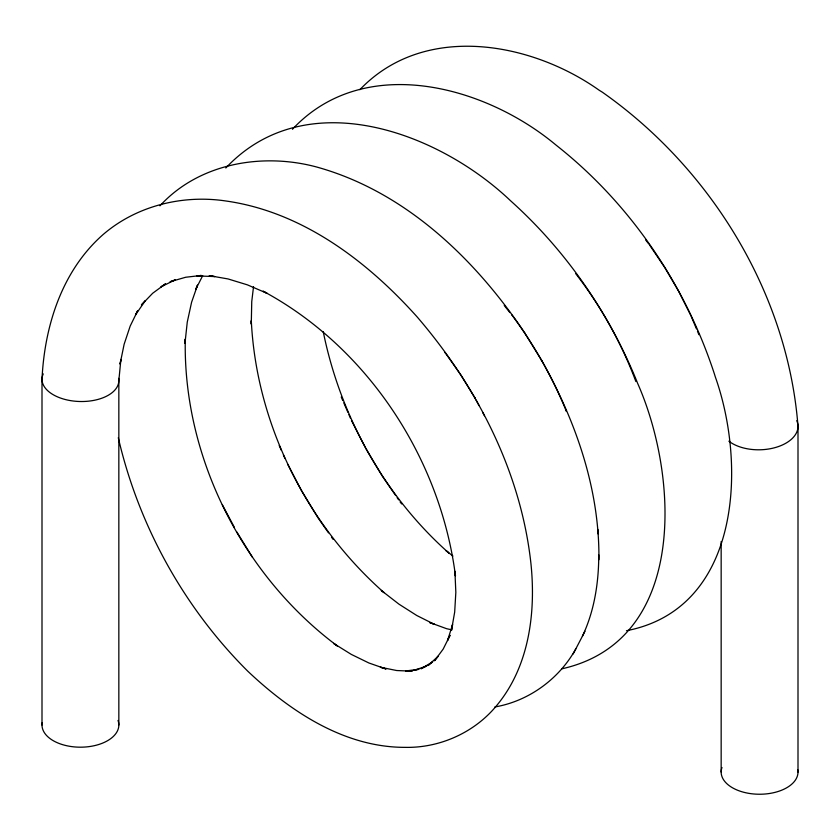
<?xml version="1.0" encoding="UTF-8"?>
<svg xmlns="http://www.w3.org/2000/svg" width="840" height="840" viewBox="0 0 840 840"><rect width="100%" height="100%" fill="white"/><g stroke="black" fill="none" stroke-linecap="round" stroke-linejoin="round"><path stroke-width="1.26" d="M42 725.014L42 379.943M118.839 725.014L118.839 380.562L120.897 359.425L120.047 364.13L124.131 344.264L130.19 326.067L137.592 310.926M598.763 554.883C598.731 582.614 594.374 610.985 582.425 636.195M42.032 378.704C44.625 325.784 62.024 270.889 102.69 234.906C135.902 206.01 181.954 194.586 225.109 200.876C301.728 211.428 366.933 260.788 417.249 317.037C476.837 386.421 520.989 471.902 530.943 563.63C535.983 612.486 529.221 666.215 496.933 705.232C474.925 732.354 439.971 748.115 405.132 747.359C344.379 747.453 290.388 711.501 247.748 671.171C183.897 607.582 138.611 525.472 118.293 437.724M253.533 286.608L251.748 301.613L251.276 324.114L251.297 320.649C256.337 424.106 306.673 524.317 384.09 592.662L381.276 590.447L398.969 604.159L416.787 615.51L434.48 624.393L429.629 622.503L446.649 628.708L451.71 629.822M197.463 285.358L191.583 302.264L187.268 322.088L184.968 343.381L185.283 339.119C182.868 457.328 242.855 575.484 337.334 645.95L333.585 643.377L351.298 654.402L368.886 662.981L386.096 668.997L380.415 667.244L396.701 670.53L412.188 671.192L405.72 670.981L418.709 669.249M197.453 285.18L195.752 289.306L202.703 275.667M137.645 310.769L135.534 314.822L145.226 300.804L141.393 304.973L152.691 293.244L165.553 283.815L160.965 286.85L175.224 279.856L170.09 281.736L185.682 277.252L201.096 275.478M494.844 706.965C528.791 701.179 559.251 678.899 575.82 648.837M573.174 653.94L584.976 631.271M159.978 205.821C198.944 163.17 262.437 152.418 316.638 167.003C404.859 191.425 474.768 258.447 524.674 332.829M225.823 167.99C305.603 83.129 437.336 131.429 509.985 200.214L511.665 201.758C566.234 250.992 608.895 312.984 636.688 380.94L637.403 382.83C678.457 474.968 688.453 640.574 561.719 668.861M292.457 129.266C363.762 52.931 484.103 85.428 555.167 144.365L557.456 146.213C630.861 204.424 685.493 285.358 714.504 374.262L715.333 376.971C746.718 465.413 740.649 608.727 626.462 630.714M359.856 89.691C423.801 22.596 530.46 41.527 599.203 90.248L602.312 92.169C710.65 168.231 787.542 292.971 797.969 425.828M418.74 669.354L413.679 670.457L426.689 666.025L421.019 668.766L432.663 661.847L428.022 665.553L438.207 656.219L434.522 660.786L443.173 649.1L450.062 635.292L447.52 640.563L452.603 624.55L451.5 630.231L454.681 612.077L455.837 592.357L454.913 571.316L455.459 575.873C440.528 458.64 367.7 347.351 263.088 291.165L266.984 293.265L247.37 284.844L228.049 278.943L209.244 275.656L214.662 276.56L196.886 275.919L201.285 275.457M452.918 556.038L446.03 550.599L448.854 553.035C384.237 495.716 340.294 416.094 323.232 331.643M504.231 305.487L509.891 312.596M511.518 314.632L513.135 316.669C534.629 345.881 552.636 377.612 566.339 411.201L565.625 409.311M400.103 501.963L401.678 503.958M575.747 273.683C600.999 306.338 621.432 342.836 635.87 381.518M645.635 239.915L648.795 243.999M328.514 532.854L318.014 517.839L301.445 490.539L287.721 464.31M331.506 537.149L333.007 539.291M445.274 352.853L444.927 352.359L460.866 374.923L475.335 398.454L474.915 397.782M395.671 495.516L382.358 476.196L366.072 448.938M397.142 497.669L398.622 499.81M649.582 245.028L664.818 267.613L678.552 291.06L690.627 315.053M541.254 359.804L541.684 360.476C575.799 421.134 599.76 489.426 598.899 559.713M236.88 532.056L252.315 557.109M524.622 332.766L541.684 360.476M222.327 504.704L234.454 527.499M476.112 400.029L479.084 405.647M482.664 412.377L484.449 415.748M351.456 420.483L365.484 447.804M279.216 445.557L281.306 450.261M283.395 454.965L284.959 458.493M341.25 397.036L342.783 400.554M343.802 402.895L347.886 412.272M348.905 414.624L350.438 418.142M691.121 316.207L696.497 328.913M697.473 331.223L698.943 334.698M597.923 529.484L598.049 533.851M798 427.046L798 772.107M721.161 541.517L721.161 772.023M118.629 378.346A38.43 21.567 1.4 0 1 77.49 401.405A38.43 21.567 1.4 0 1 43.249 373.884M118.02 720.468A38.42 22.176 0 0 1 82.394 747.159A38.42 22.176 0 0 1 42.21 722.715M796.761 420.661A38.43 22.796 -1.4 0 1 776.275 447.269A38.43 22.796 -1.4 0 1 728.868 441.179M797.8 769.808A38.42 22.176 0 0 1 757.565 794.21A38.42 22.176 0 0 1 721.98 767.508"/></g></svg>
